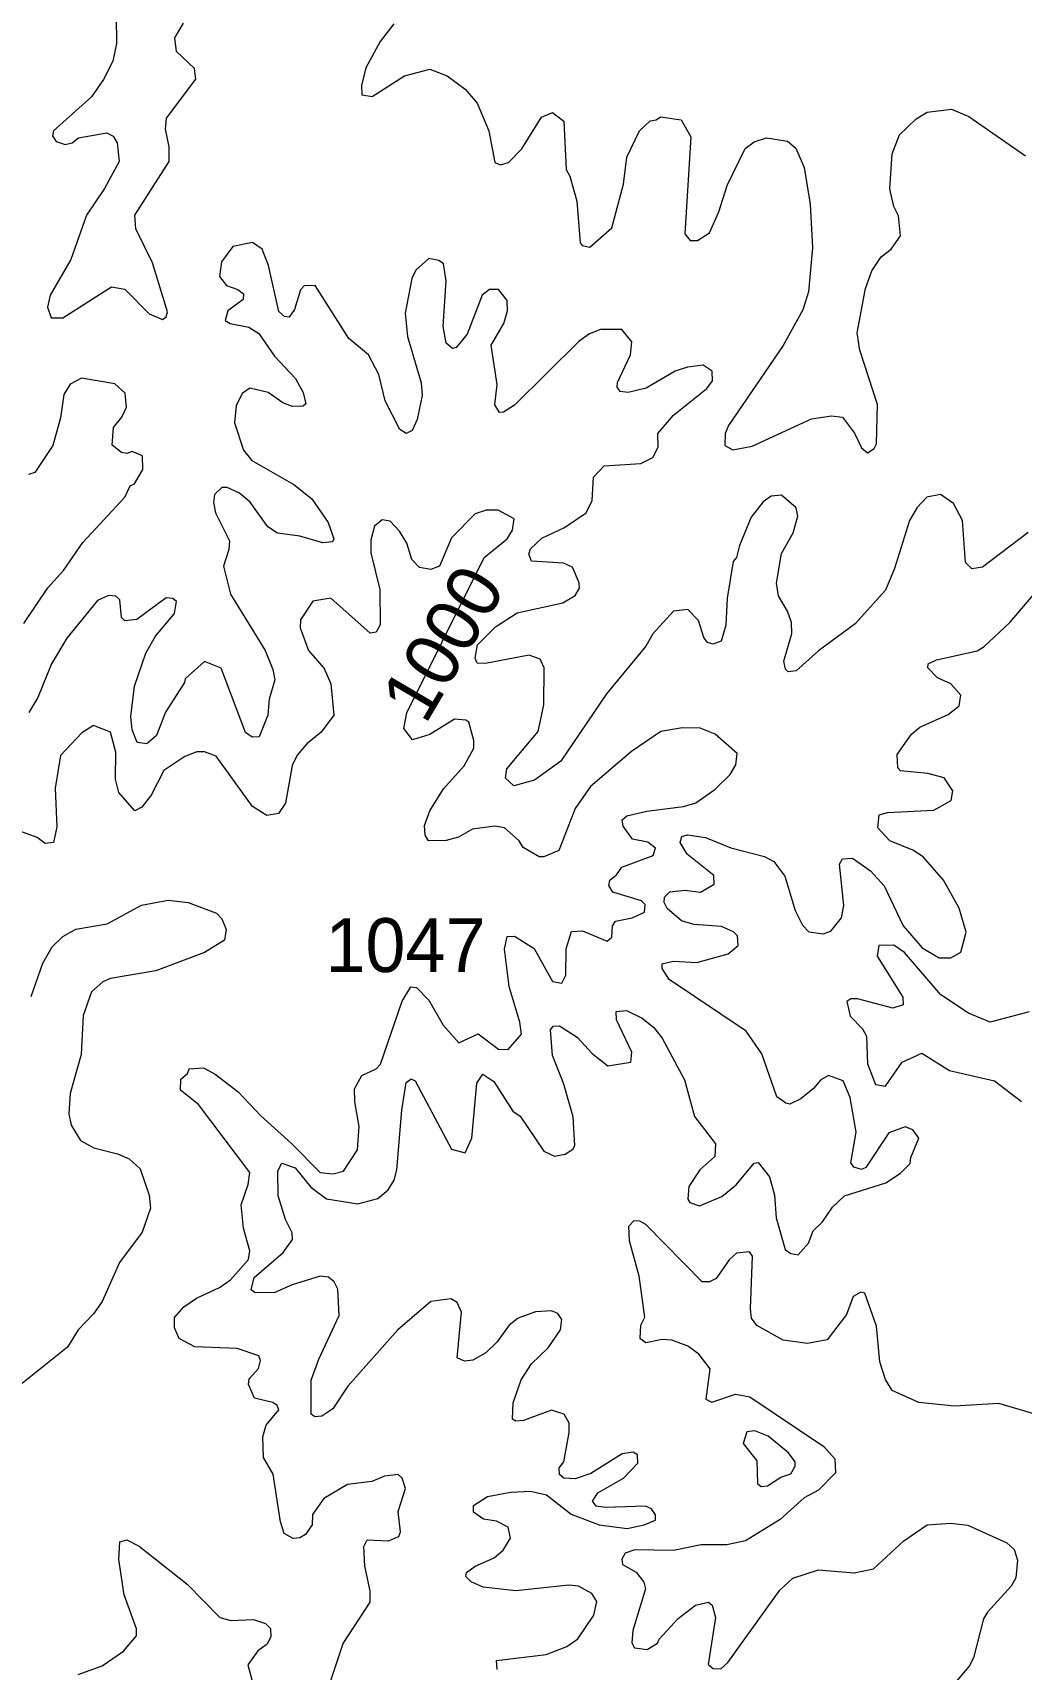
# Model space of a CAD drawing. Header units: kilometres. Extents: x 178.1 to 232.4, y 8228.7 to 8284.8.
# Drawn here: x 206.371 to 209.308, y 8246.606 to 8251.467 of the extents above; entities that cross this region are included whole.
import ezdxf

# ---------------------------------------------------------------- set-up
doc = ezdxf.new("R2010")
doc.units = ezdxf.units.KM
for name, color, linetype in [('1', 7, 'Continuous'), ('2', 7, 'Continuous'), ('21', 7, 'Continuous'), ('61', 7, 'Continuous')]:
    doc.layers.add(name, color=color, linetype=linetype)
doc.styles.add('dgn002', font='dgn002.shx')

msp = doc.modelspace()

# ---------------------------------------------------------------- linework, layer by layer
at = {"layer": '1', "color": 5, "linetype": 'Continuous', "lineweight": 13, "flags": 128}
for points in [[(207.5537, 8249.873), (207.5205, 8249.8783), (207.498, 8249.9026), (207.4824, 8249.9509), (207.4614, 8249.9864), (207.4334, 8250.0158), (207.41, 8250.0205), (207.3868, 8250.0013), (207.376, 8249.9594), (207.3763, 8249.9222), (207.4023, 8249.8136), (207.4039, 8249.7084), (207.3915, 8249.6866), (207.3744, 8249.684), (207.2566, 8249.7871), (207.2033, 8249.7787), (207.1672, 8249.7231), (207.1658, 8249.6995), (207.1911, 8249.6322), (207.2371, 8249.5788), (207.2571, 8249.533), (207.2656, 8249.4398), (207.2284, 8249.3896), (207.1856, 8249.3548), (207.1569, 8249.3216), (207.1423, 8249.2901), (207.1228, 8249.1783), (207.1015, 8249.1479), (207.0666, 8249.1424), (207.0244, 8249.1682), (206.9162, 8249.3184), (206.882, 8249.3314), (206.8592, 8249.3311), (206.8236, 8249.3168), (206.7611, 8249.2757), (206.7236, 8249.2023), (206.696, 8249.167), (206.6744, 8249.156), (206.6274, 8249.2104), (206.6171, 8249.2499), (206.6185, 8249.3299), (206.6029, 8249.3892), (206.5523, 8249.4097), (206.5171, 8249.3877), (206.4542, 8249.3206), (206.4378, 8249.2235), (206.4426, 8249.1083), (206.4326, 8249.0621), (206.4083, 8249.0585), (206.3843, 8249.0765), (206.3225, 8249.0991)], [(207.7973, 8249.9893), (207.8018, 8250.0235), (207.7545, 8250.0488), (207.7184, 8250.0489), (207.6861, 8250.0384), (207.6152, 8249.967)], [(207.225, 8248.0815), (207.264, 8248.0773), (207.295, 8248.0856), (207.3367, 8248.1493), (207.3414, 8248.218), (207.3283, 8248.2919), (207.3277, 8248.33), (207.3493, 8248.3695), (207.3918, 8248.3897), (207.4042, 8248.4038), (207.4687, 8248.5903), (207.4944, 8248.6326), (207.5112, 8248.6312), (207.5478, 8248.5931), (207.5904, 8248.5192), (207.6374, 8248.4669), (207.6953, 8248.4931), (207.7556, 8248.4481), (207.7841, 8248.4472), (207.8233, 8248.492), (207.8186, 8248.5281), (207.7866, 8248.6337), (207.7728, 8248.7454), (207.7811, 8248.7826), (207.8027, 8248.7838), (207.8608, 8248.7471), (207.9157, 8248.6492), (207.9435, 8248.6439), (207.9552, 8248.6673), (207.9567, 8248.7457), (207.9717, 8248.7972), (208.0047, 8248.7994), (208.0776, 8248.7691), (208.0915, 8248.7801), (208.0935, 8248.8147), (208.1024, 8248.8283), (208.1519, 8248.8379), (208.1889, 8248.855), (208.1905, 8248.8778), (208.1803, 8248.8888), (208.0947, 8248.9138), (208.0826, 8248.934), (208.0858, 8248.9494), (208.1061, 8248.9655), (208.1217, 8248.9889), (208.2145, 8249.0236), (208.2214, 8249.045), (208.1988, 8249.0628), (208.1533, 8249.0721), (208.1255, 8249.1103), (208.1223, 8249.1292), (208.1363, 8249.1407), (208.1957, 8249.1552), (208.305, 8249.1687), (208.342, 8249.1793), (208.3981, 8249.2194), (208.4436, 8249.2633), (208.4602, 8249.2922), (208.4639, 8249.3266), (208.3987, 8249.3836), (208.3544, 8249.4018), (208.3016, 8249.4023), (208.2373, 8249.3914), (208.1502, 8249.3318), (208.0284, 8249.2281), (207.9831, 8249.1628), (207.9341, 8249.0375), (207.8896, 8249.0188), (207.8764, 8249.0195), (207.8282, 8249.0471), (207.8163, 8249.0667), (207.7733, 8249.1057), (207.7444, 8249.1104), (207.6784, 8249.1012), (207.636, 8249.0779), (207.5998, 8249.0681), (207.5469, 8249.0671), (207.5373, 8249.0836), (207.5357, 8249.1125), (207.5515, 8249.1555), (207.5921, 8249.2216), (207.6528, 8249.2893), (207.6816, 8249.3417), (207.6819, 8249.3651), (207.6668, 8249.4188), (207.6585, 8249.425), (207.6245, 8249.4282), (207.5511, 8249.3828), (207.4995, 8249.3666), (207.474, 8249.4002), (207.4829, 8249.4467), (207.5871, 8249.6558), (207.713, 8249.9084), (207.781, 8249.9641), (207.7973, 8249.9893)], [(207.6152, 8249.967), (207.5797, 8249.883), (207.5537, 8249.873)], [(207.2275, 8246.4831), (207.2941, 8246.682), (207.3741, 8246.8049), (207.3743, 8246.8386), (207.3579, 8246.9118), (207.3551, 8246.9706), (207.3654, 8246.9906), (207.4286, 8246.9877), (207.4587, 8247.0003), (207.4644, 8247.0145), (207.4573, 8247.0743), (207.4793, 8247.1428), (207.4686, 8247.174), (207.4573, 8247.1846), (207.4162, 8247.18), (207.3792, 8247.1637), (207.3063, 8247.155), (207.2367, 8247.1129), (207.2022, 8247.0659), (207.2012, 8247.0352), (207.182, 8247.0064), (207.1652, 8246.9959), (207.1447, 8246.9941), (207.1187, 8247.0089), (207.1076, 8247.0442), (207.0853, 8247.1853), (207.0573, 8247.235), (207.0551, 8247.2962), (207.0647, 8247.3306), (207.1021, 8247.3763), (207.0972, 8247.3894), (207.0847, 8247.3979), (207.0302, 8247.4111), (207.0124, 8247.4523), (207.0144, 8247.4686), (207.0417, 8247.4995), (207.0481, 8247.5233), (207.0435, 8247.5365), (206.9784, 8247.5584), (206.8526, 8247.5637), (206.8062, 8247.5889), (206.7922, 8247.6206), (206.7922, 8247.6511), (206.8204, 8247.6827), (206.8582, 8247.7087), (206.9265, 8247.7397), (206.9585, 8247.7632), (207.0125, 8247.8235), (207.0169, 8247.8484), (206.9974, 8247.9159), (206.9908, 8247.985), (207.0117, 8248.046), (207.0164, 8248.0816), (206.8634, 8248.2833), (206.8101, 8248.3259), (206.811, 8248.3589), (206.8312, 8248.3757), (206.8357, 8248.3898)], [(206.8357, 8248.3898), (206.8788, 8248.3928), (206.9138, 8248.374), (206.9819, 8248.3212), (207.0486, 8248.2497)], [(207.0486, 8248.2497), (207.1405, 8248.1676), (207.225, 8248.0815)], [(206.5062, 8246.5907), (206.5777, 8246.6165), (206.6413, 8246.6595), (206.6792, 8246.7054), (206.6792, 8246.7258), (206.6434, 8246.8269), (206.6274, 8246.9318), (206.6301, 8246.9845), (206.6511, 8246.9904), (206.6874, 8246.9714), (206.8301, 8246.8585), (206.9277, 8246.7593), (206.9612, 8246.7506), (207.027, 8246.7536), (207.063, 8246.742), (207.0777, 8246.727), (207.0792, 8246.7037), (207.0684, 8246.6804), (207.0398, 8246.6609), (207.0108, 8246.6196), (207.0352, 8246.526)]]:
    msp.add_lwpolyline(points, dxfattribs=at)
at = {"layer": '2', "color": 3, "linetype": 'Continuous', "lineweight": 0, "flags": 128}
for points in [[(206.4231, 8250.6876), (206.415, 8250.6516), (206.4266, 8250.6206), (206.4612, 8250.62), (206.605, 8250.7119), (206.6455, 8250.7051), (206.717, 8250.6323), (206.7569, 8250.6156), (206.768, 8250.6232), (206.7717, 8250.6382), (206.7274, 8250.7831), (206.6779, 8250.8845), (206.6748, 8250.9251), (206.7766, 8251.0845), (206.7768, 8251.1281), (206.7654, 8251.1807), (206.7691, 8251.2134), (206.8555, 8251.3288), (206.8522, 8251.3608), (206.7983, 8251.4111), (206.794, 8251.4515), (206.8194, 8251.4953)], [(206.6189, 8251.5155), (206.6204, 8251.4349), (206.6091, 8251.383), (206.5818, 8251.3282), (206.5463, 8251.277), (206.4334, 8251.1754), (206.4298, 8251.1607), (206.4414, 8251.1438), (206.468, 8251.1355), (206.4881, 8251.1402), (206.5075, 8251.1551), (206.5913, 8251.1695), (206.6103, 8251.1596)], [(207.4446, 8251.4936), (207.4036, 8251.4409), (207.3613, 8251.3625), (207.3482, 8251.3105), (207.3493, 8251.283), (207.3797, 8251.2774), (207.4758, 8251.339), (207.551, 8251.3589), (207.6031, 8251.3394), (207.6558, 8251.2999), (207.6923, 8251.2581), (207.7263, 8251.1756), (207.7448, 8251.0818), (207.7612, 8251.0748), (207.7845, 8251.0815), (207.8247, 8251.1217), (207.8825, 8251.2167), (207.9158, 8251.2303), (207.9498, 8251.2046), (207.9565, 8251.0606), (207.9675, 8251.0406), (207.9876, 8250.9668), (207.9978, 8250.8426), (208.0043, 8250.8346), (208.0261, 8250.8303), (208.0916, 8250.8872), (208.1265, 8251.0169), (208.137, 8251.0973), (208.1746, 8251.1752), (208.2058, 8251.2058), (208.2241, 8251.2083), (208.2369, 8251.2175), (208.2981, 8251.2081), (208.3268, 8251.1583), (208.3092, 8250.8693), (208.3242, 8250.85), (208.3461, 8250.8495), (208.3817, 8250.8726), (208.4096, 8250.9346), (208.4344, 8251.0135), (208.4882, 8251.1229), (208.5152, 8251.1433), (208.5515, 8251.1552), (208.6142, 8251.145), (208.6388, 8251.1238), (208.6629, 8251.0669), (208.6814, 8250.9583), (208.6877, 8250.8277), (208.6763, 8250.6975), (208.6594, 8250.6442), (208.6014, 8250.5381), (208.4381, 8250.3), (208.4282, 8250.2769), (208.4278, 8250.2411), (208.4513, 8250.2286), (208.5091, 8250.2386), (208.6856, 8250.3202), (208.7449, 8250.3289), (208.7768, 8250.3252), (208.8128, 8250.2777)], [(208.8292, 8250.5238), (208.8213, 8250.5757), (208.8459, 8250.7074), (208.864, 8250.7601), (208.892, 8250.801), (208.9217, 8250.8245), (208.9495, 8250.8633), (208.9432, 8250.9232), (208.9297, 8250.9511), (208.9183, 8251.0037), (208.9245, 8251.1075), (208.9468, 8251.1638), (208.9961, 8251.2113), (209.0293, 8251.2309), (209.1012, 8251.2404), (209.1531, 8251.2179), (209.321, 8251.1012)], [(206.6103, 8251.1596), (206.6219, 8251.1402), (206.6283, 8251.085), (206.5845, 8251.0044), (206.5316, 8250.9247)], [(206.5316, 8250.9247), (206.4841, 8250.7937), (206.4231, 8250.6876)], [(207.5775, 8250.7908), (207.5478, 8250.7962), (207.5095, 8250.7614), (207.4979, 8250.7368), (207.4775, 8250.6339), (207.485, 8250.5644), (207.5256, 8250.4276), (207.5289, 8250.3896), (207.5139, 8250.3183), (207.4989, 8250.2858), (207.4813, 8250.2766), (207.4618, 8250.2881), (207.4181, 8250.3739), (207.4001, 8250.452), (207.3694, 8250.5098), (207.3102, 8250.5593), (207.211, 8250.7159), (207.1782, 8250.715), (207.1668, 8250.703), (207.1487, 8250.6449), (207.1336, 8250.6223), (207.1194, 8250.6238), (207.103, 8250.6386), (207.0715, 8250.7759), (207.0534, 8250.8237), (207.0244, 8250.8438), (206.9661, 8250.8322), (206.932, 8250.787), (206.9266, 8250.7426), (206.9467, 8250.7158), (206.9804, 8250.7041), (206.9973, 8250.691), (206.997, 8250.6747), (206.9511, 8250.6409), (206.9433, 8250.6122), (206.9577, 8250.6036), (207.013, 8250.5923), (207.0431, 8250.5738), (207.0895, 8250.5064), (207.1524, 8250.4401), (207.1748, 8250.3986), (207.1831, 8250.3647), (207.1745, 8250.358), (207.143, 8250.3568), (207.114, 8250.3676), (207.071, 8250.3988), (207.0168, 8250.4108), (206.9936, 8250.3955), (206.976, 8250.3584), (206.9712, 8250.3087), (206.9971, 8250.2275), (207.0225, 8250.1966), (207.1468, 8250.1255), (207.2009, 8250.0824), (207.2495, 8250.0122), (207.2655, 8249.9641), (207.2621, 8249.9544), (207.2335, 8249.9516), (207.1653, 8249.9715), (207.099, 8249.9802), (207.0695, 8249.9989), (207.0178, 8250.0731), (206.9856, 8250.0992), (206.9493, 8250.1159), (206.9329, 8250.1164), (206.9115, 8250.0951), (206.9086, 8250.072), (206.9146, 8250.0405), (206.9558, 8249.9582), (206.9544, 8249.9322), (206.9383, 8249.8821), (206.9594, 8249.7995), (207.0618, 8249.6319), (207.0851, 8249.5761), (207.0909, 8249.5454), (207.0743, 8249.4871), (207.07, 8249.4396), (207.0444, 8249.3758), (207.0237, 8249.3742), (207.0032, 8249.3883), (206.9315, 8249.5792), (206.882, 8249.5993), (206.8239, 8249.548), (206.8224, 8249.5367), (206.7663, 8249.4487), (206.7387, 8249.3792), (206.7102, 8249.3545), (206.682, 8249.3592), (206.6668, 8249.3966), (206.6633, 8249.436), (206.6733, 8249.5263), (206.7075, 8249.6237), (206.7366, 8249.6749), (206.7927, 8249.7422), (206.7983, 8249.7777)], [(207.5998, 8250.7297), (207.5916, 8250.7807), (207.5775, 8250.7908)], [(207.629, 8250.5324), (207.6189, 8250.5288), (207.6001, 8250.5452), (207.5913, 8250.5946), (207.5998, 8250.7297)], [(208.6267, 8249.683), (208.6254, 8249.7152), (208.6139, 8249.7488), (208.5874, 8249.7945), (208.5809, 8249.8324), (208.5958, 8249.92), (208.6308, 8249.9812), (208.6449, 8250.0306), (208.6397, 8250.0554), (208.5964, 8250.0932), (208.5652, 8250.0902), (208.5418, 8250.0734), (208.5063, 8250.028), (208.4708, 8249.9443), (208.4624, 8249.9083), (208.4523, 8249.8964), (208.4342, 8249.7875), (208.4306, 8249.7078), (208.4166, 8249.6593), (208.3933, 8249.6508), (208.3763, 8249.6562), (208.3653, 8249.6707), (208.3497, 8249.7207), (208.3175, 8249.7538), (208.2756, 8249.7493), (208.2138, 8249.6819), (208.1926, 8249.6448), (208.0761, 8249.503), (207.9404, 8249.3032), (207.8619, 8249.2469), (207.8007, 8249.2296), (207.7763, 8249.2533), (207.7804, 8249.2801), (207.8729, 8249.3911), (207.8895, 8249.4703), (207.8908, 8249.5802), (207.8788, 8249.6065), (207.8468, 8249.6177), (207.7164, 8249.5933), (207.6919, 8249.5944), (207.6856, 8249.6093), (207.6924, 8249.6489), (207.7459, 8249.7024), (207.8109, 8249.7438), (207.9464, 8249.7735), (207.9832, 8249.7957), (207.996, 8249.8168), (207.995, 8249.8328), (207.9749, 8249.8792), (207.9481, 8249.891), (207.8536, 8249.8978), (207.8451, 8249.9178), (207.8502, 8249.9338), (207.8842, 8249.9658), (207.951, 8249.9974), (208.0152, 8250.0414), (208.0332, 8250.0775), (208.0379, 8250.1472), (208.069, 8250.1803), (208.1782, 8250.188), (208.2135, 8250.2054), (208.23, 8250.236), (208.2291, 8250.2764), (208.2751, 8250.3309), (208.3738, 8250.41), (208.3914, 8250.4334), (208.3897, 8250.4619), (208.3635, 8250.4799), (208.3164, 8250.4741), (208.28, 8250.4614), (208.1939, 8250.4112), (208.1404, 8250.3981), (208.1165, 8250.4009), (208.1074, 8250.4145), (208.1085, 8250.4277), (208.1479, 8250.51), (208.1512, 8250.5487), (208.1215, 8250.5852), (208.0581, 8250.5857), (208.0251, 8250.5727), (207.9944, 8250.5506), (207.8029, 8250.3608), (207.7701, 8250.3399), (207.7585, 8250.3389), (207.7448, 8250.3617), (207.7512, 8250.4217), (207.7332, 8250.5394), (207.7715, 8250.6035), (207.7823, 8250.641), (207.7806, 8250.6721), (207.7553, 8250.704), (207.7282, 8250.7039), (207.7068, 8250.6875), (207.6622, 8250.5713), (207.629, 8250.5324)], [(208.8786, 8250.2456), (208.8808, 8250.3624), (208.8292, 8250.5238)], [(206.345, 8249.7119), (206.4165, 8249.8185), (206.463, 8249.87), (206.52, 8249.9528), (206.6455, 8250.0874), (206.661, 8250.1216), (206.6737, 8250.1274), (206.6988, 8250.1696), (206.6972, 8250.2105), (206.6672, 8250.2235), (206.6508, 8250.217), (206.6352, 8250.2203), (206.6073, 8250.2423), (206.6113, 8250.2944), (206.6365, 8250.325), (206.6498, 8250.3546), (206.6458, 8250.3964), (206.615, 8250.4241), (206.5163, 8250.4407), (206.4828, 8250.4233), (206.4639, 8250.3924), (206.4543, 8250.3229), (206.4314, 8250.2406), (206.3778, 8250.1608), (206.3589, 8250.1547)], [(208.8128, 8250.2777), (208.8342, 8250.2338), (208.8513, 8250.2196), (208.8718, 8250.232), (208.8786, 8250.2456)], [(209.3287, 8249.9829), (209.1931, 8249.8795), (209.1616, 8249.8744), (209.1424, 8249.8933), (209.1339, 8250.018), (209.1074, 8250.0686), (209.0689, 8250.095), (209.0282, 8250.088), (208.9989, 8250.0568), (208.9768, 8250.0182), (208.9319, 8249.8759), (208.9048, 8249.8109), (208.8145, 8249.7116)], [(208.5374, 8248.4339), (208.4915, 8248.5014), (208.2622, 8248.6545), (208.2411, 8248.6874), (208.2417, 8248.7015), (208.2742, 8248.709), (208.3449, 8248.7051), (208.4372, 8248.7313), (208.4675, 8248.7554), (208.4654, 8248.7848), (208.4539, 8248.7963), (208.4175, 8248.8122), (208.3353, 8248.8177), (208.2992, 8248.8288), (208.2566, 8248.8656), (208.2471, 8248.8831), (208.2484, 8248.8993), (208.2639, 8248.9151), (208.3084, 8248.9199), (208.3555, 8248.9145), (208.3961, 8248.9382), (208.3949, 8248.9637), (208.3154, 8249.0273), (208.2945, 8249.0619), (208.2996, 8249.0792), (208.3169, 8249.0842), (208.3701, 8249.0762), (208.4457, 8249.046), (208.5452, 8249.0198), (208.5728, 8249.0051), (208.6056, 8248.962), (208.6365, 8248.8597), (208.6586, 8248.8165), (208.677, 8248.7966), (208.7202, 8248.7902), (208.7428, 8248.7987), (208.7748, 8248.8376), (208.7814, 8248.8745), (208.7688, 8248.9973), (208.7775, 8249.0135), (208.8073, 8249.0152), (208.8606, 8248.9774), (208.9013, 8248.9335), (208.9578, 8248.8146), (209.0137, 8248.749), (209.0647, 8248.719), (209.0992, 8248.7196), (209.1285, 8248.736), (209.1449, 8248.7959), (209.1242, 8248.8666), (209.0778, 8248.9495), (209.0174, 8249.0194), (208.9867, 8249.0386), (208.9181, 8249.067), (208.8827, 8249.1054), (208.8864, 8249.1439), (208.9114, 8249.1505), (209.0483, 8249.1582), (209.0997, 8249.1864), (209.1055, 8249.215), (209.0793, 8249.2538), (209.0311, 8249.2671), (208.9497, 8249.2747), (208.9413, 8249.2831), (208.9401, 8249.3234), (208.9822, 8249.3837), (209.0067, 8249.4044), (209.0917, 8249.442), (209.1242, 8249.4677), (209.1287, 8249.4991), (209.0993, 8249.5335), (209.0592, 8249.5508), (209.0306, 8249.5806), (209.0319, 8249.5921), (209.057, 8249.6043), (209.1773, 8249.6313), (209.1982, 8249.644), (209.2743, 8249.7154), (209.3849, 8249.8453)], [(206.63, 8249.7825), (206.6187, 8249.7935), (206.5961, 8249.7956), (206.5641, 8249.7801), (206.4723, 8249.6687), (206.4269, 8249.5928), (206.3863, 8249.4921), (206.3599, 8249.4483)], [(206.6453, 8249.7199), (206.6356, 8249.7302), (206.63, 8249.7825)], [(206.7983, 8249.7777), (206.7872, 8249.7868), (206.7681, 8249.7881), (206.6806, 8249.7244), (206.6453, 8249.7199)], [(208.6077, 8249.5763), (208.6026, 8249.5999), (208.6267, 8249.683)], [(208.8145, 8249.7116), (208.7059, 8249.6309), (208.6396, 8249.5719), (208.6157, 8249.5691), (208.6077, 8249.5763)], [(206.3671, 8248.6045), (206.4018, 8248.7032), (206.4293, 8248.7514), (206.4605, 8248.7822), (206.4994, 8248.8047), (206.5926, 8248.8205), (206.6946, 8248.8754), (206.7735, 8248.8901), (206.8327, 8248.8835), (206.9178, 8248.8523), (206.9333, 8248.8352), (206.9463, 8248.8031), (206.9408, 8248.7715), (206.8815, 8248.7353), (206.7371, 8248.6804), (206.6024, 8248.6581), (206.5796, 8248.648), (206.5464, 8248.618), (206.5217, 8248.5479), (206.5149, 8248.432), (206.4825, 8248.3164), (206.4789, 8248.2556), (206.4855, 8248.2219), (206.5137, 8248.1763), (206.5527, 8248.1547), (206.6233, 8248.137), (206.6577, 8248.1217), (206.6903, 8248.0922), (206.7175, 8248.0145), (206.7208, 8247.9757), (206.6966, 8247.9039), (206.629, 8247.8143), (206.5775, 8247.6986), (206.5517, 8247.6613), (206.5065, 8247.614), (206.4746, 8247.5626), (206.3265, 8247.4435)], [(209.3321, 8248.5585), (209.2163, 8248.5284), (209.1513, 8248.5549), (209.0694, 8248.6095), (208.961, 8248.7354), (208.9295, 8248.7567), (208.8854, 8248.756), (208.8806, 8248.7245), (208.9569, 8248.6019), (208.9573, 8248.5795), (208.9272, 8248.5694), (208.8219, 8248.5971), (208.8016, 8248.597), (208.7901, 8248.5898), (208.7996, 8248.5455), (208.8369, 8248.5085), (208.8487, 8248.486), (208.8511, 8248.4048)], [(207.1423, 8247.748), (207.0908, 8247.7254), (207.0326, 8247.7238), (207.0206, 8247.7332), (207.0291, 8247.7695), (207.115, 8247.8442), (207.1436, 8247.8821), (207.1421, 8247.9025), (207.1223, 8247.9417), (207.101, 8248.012), (207.0995, 8248.0869), (207.111, 8248.1093), (207.1515, 8248.0952), (207.1974, 8248.0384), (207.2442, 8248.0033), (207.3371, 8247.9883), (207.3967, 8248.0045), (207.427, 8248.0296), (207.4448, 8248.0587), (207.4531, 8248.0897), (207.4676, 8248.267), (207.4805, 8248.3487), (207.4955, 8248.3602), (207.5075, 8248.3536), (207.6151, 8248.1512), (207.6562, 8248.1397), (207.6756, 8248.1831), (207.6904, 8248.347), (207.7085, 8248.3735), (207.7412, 8248.352), (207.798, 8248.2636), (207.8194, 8248.2486), (207.8904, 8248.1453), (207.9221, 8248.13), (207.9531, 8248.1362), (207.9759, 8248.1506), (207.9817, 8248.162), (207.9769, 8248.247), (207.9486, 8248.347), (207.916, 8248.4287), (207.9095, 8248.5049), (207.9177, 8248.5163), (207.9369, 8248.5172), (207.9888, 8248.4831), (208.0339, 8248.4349), (208.0796, 8248.3981), (208.1483, 8248.4093), (208.1512, 8248.4385), (208.106, 8248.5349), (208.1048, 8248.5596), (208.1355, 8248.5629), (208.1825, 8248.5396), (208.2154, 8248.5131), (208.2416, 8248.4803), (208.3079, 8248.3563), (208.3376, 8248.2474), (208.3996, 8248.1669), (208.3981, 8248.1289), (208.353, 8248.0896), (208.3208, 8248.04), (208.3174, 8248.0024), (208.3232, 8247.9929), (208.3527, 8247.9822), (208.4183, 8248.0106), (208.4613, 8248.0448), (208.5145, 8248.1094), (208.5264, 8248.1112), (208.5608, 8248.0686), (208.5757, 8248.0145), (208.5805, 8247.9472), (208.6072, 8247.8524), (208.6235, 8247.8412), (208.6458, 8247.8372), (208.6761, 8247.872), (208.6906, 8247.9083), (208.7179, 8247.9345), (208.7471, 8247.9781), (208.7828, 8248.0123), (208.9061, 8248.0506), (208.95, 8248.0792), (208.9787, 8248.1086), (208.9799, 8248.1258), (209.0036, 8248.1837), (208.9865, 8248.2078), (208.9633, 8248.217), (208.9154, 8248.1989), (208.8465, 8248.0959), (208.8337, 8248.0906), (208.8113, 8248.0972), (208.8018, 8248.11), (208.8178, 8248.2009), (208.7997, 8248.3042), (208.7793, 8248.3542), (208.7356, 8248.37), (208.7127, 8248.357)], [(208.6085, 8248.2871), (208.5824, 8248.3064), (208.5374, 8248.4339)], [(208.8511, 8248.4048), (208.8757, 8248.3425), (208.9054, 8248.3378), (208.9544, 8248.4094), (209.0131, 8248.4359)], [(209.0131, 8248.4359), (209.0951, 8248.3847), (209.2285, 8248.3538)], [(208.7127, 8248.357), (208.6909, 8248.3306), (208.6531, 8248.3003), (208.621, 8248.2849), (208.6085, 8248.2871)], [(209.2285, 8248.3538), (209.3087, 8248.2921)], [(209.3793, 8247.3547), (209.242, 8247.3956), (209.1101, 8247.3875), (209.0038, 8247.3987), (208.9252, 8247.4337), (208.9046, 8247.4664), (208.8884, 8247.5191), (208.8781, 8247.6254), (208.844, 8247.7229), (208.832, 8247.726), (208.8089, 8247.7136), (208.7892, 8247.6602), (208.7314, 8247.5848), (208.6735, 8247.5734), (208.6014, 8247.5833), (208.5224, 8247.6274), (208.507, 8247.6492), (208.5036, 8247.6762), (208.5097, 8247.8334), (208.5005, 8247.8459), (208.4626, 8247.8415), (208.441, 8247.8218), (208.4017, 8247.7669), (208.3826, 8247.7563), (208.3608, 8247.7563), (208.1928, 8247.9266), (208.1753, 8247.9371), (208.1576, 8247.9383), (208.1417, 8247.9212), (208.1431, 8247.8796), (208.1726, 8247.7742), (208.1889, 8247.6509), (208.1776, 8247.6271), (208.1754, 8247.589), (208.1925, 8247.5767), (208.241, 8247.5865), (208.2688, 8247.5847), (208.3201, 8247.5655), (208.3476, 8247.5448), (208.3832, 8247.4986), (208.3715, 8247.4081), (208.3893, 8247.3994), (208.4598, 8247.4235), (208.5017, 8247.4152), (208.7223, 8247.2672), (208.7543, 8247.231), (208.756, 8247.1891), (208.7062, 8247.1379), (208.6633, 8247.1147), (208.5917, 8247.0513), (208.4886, 8246.9875), (208.4334, 8246.9757), (208.357, 8246.9758), (208.2753, 8246.9592), (208.1607, 8246.9611), (208.1317, 8246.9509), (208.1218, 8246.9329), (208.1233, 8246.9174), (208.1638, 8246.8939), (208.1869, 8246.8647), (208.1922, 8246.8448), (208.1547, 8246.7215), (208.1513, 8246.6842), (208.1596, 8246.6699), (208.197, 8246.6651), (208.2272, 8246.6833), (208.2323, 8246.6958)], [(208.1226, 8247.2455), (208.0297, 8247.1877), (207.9831, 8247.1721), (207.9495, 8247.1735), (207.9361, 8247.1848), (207.9357, 8247.2046), (207.949, 8247.2226), (207.9653, 8247.3093), (207.9649, 8247.3367), (207.9508, 8247.3637), (207.9125, 8247.3757), (207.8296, 8247.3446), (207.8071, 8247.3431), (207.7973, 8247.349), (207.7986, 8247.3972), (207.8224, 8247.4654), (207.8531, 8247.5136), (207.9031, 8247.5608), (207.9394, 8247.6142), (207.9438, 8247.6451), (207.9315, 8247.6627), (207.9125, 8247.6703), (207.8654, 8247.6675), (207.8135, 8247.6489), (207.7868, 8247.6285), (207.7516, 8247.5789), (207.7171, 8247.546), (207.6787, 8247.5238), (207.6546, 8247.5209), (207.6322, 8247.5314), (207.6456, 8247.6663), (207.6329, 8247.6958), (207.6138, 8247.7067), (207.5538, 8247.6984), (207.4566, 8247.6145), (207.3075, 8247.4471), (207.2628, 8247.38), (207.2307, 8247.3577), (207.2095, 8247.3562), (207.1982, 8247.3638), (207.1988, 8247.4646), (207.221, 8247.5267), (207.2815, 8247.6569), (207.2778, 8247.7346), (207.2667, 8247.7563), (207.2499, 8247.7702), (207.2252, 8247.774), (207.1423, 8247.748)], [(208.5171, 8247.3142), (208.4933, 8247.311), (208.4825, 8247.2762), (208.523, 8247.2253), (208.5249, 8247.1577), (208.5357, 8247.149), (208.5544, 8247.1506), (208.5943, 8247.1764), (208.6233, 8247.1867), (208.6364, 8247.209), (208.6366, 8247.2226), (208.6166, 8247.2493), (208.556, 8247.2983), (208.5171, 8247.3142)], [(208.1684, 8247.2428), (208.1554, 8247.2506), (208.1226, 8247.2455)], [(208.0345, 8247.1048), (208.0502, 8247.1298), (208.1265, 8247.1735), (208.1689, 8247.2178), (208.1684, 8247.2428)], [(207.7517, 8246.6055), (207.7493, 8246.6324), (207.8971, 8246.6496), (207.9586, 8246.6731), (207.9905, 8246.6968), (208.0389, 8246.7663), (208.0475, 8246.8069), (208.0329, 8246.8307), (207.9934, 8246.8525), (207.9641, 8246.8558), (207.8072, 8246.8394), (207.7092, 8246.8496), (207.6743, 8246.8654), (207.6578, 8246.882), (207.6599, 8246.8929), (207.6862, 8246.9119), (207.7419, 8246.9369), (207.7692, 8246.9597), (207.7908, 8246.9951), (207.7839, 8247.0285), (207.7491, 8247.0457), (207.7103, 8247.052), (207.681, 8247.0728), (207.6806, 8247.0923), (207.7225, 8247.1189), (207.7908, 8247.1323), (207.8505, 8247.1354), (207.8976, 8247.1237), (207.9707, 8247.067), (208.0541, 8247.0352), (208.1378, 8247.0239), (208.1878, 8247.0347), (208.2216, 8247.0491), (208.222, 8247.0651), (208.2095, 8247.0822), (208.1924, 8247.0909), (208.0727, 8247.0866), (208.0456, 8247.0909), (208.0345, 8247.1048)], [(208.3784, 8246.62), (208.3927, 8246.6086), (208.4154, 8246.6074), (208.4365, 8246.626), (208.5913, 8246.8413), (208.63, 8246.8765), (208.7059, 8246.9017), (208.812, 8246.8921), (208.8695, 8246.904), (208.9595, 8246.9874), (209.0292, 8247.0351), (209.0977, 8247.0401), (209.1496, 8247.0336), (209.266, 8246.9818), (209.287, 8246.9618), (209.2968, 8246.9299), (209.2925, 8246.8771), (209.2786, 8246.8525), (209.2083, 8246.7758), (209.1965, 8246.7553), (209.1661, 8246.6404), (209.1532, 8246.6153), (209.1093, 8246.5628)], [(208.2323, 8246.6958), (208.2895, 8246.757), (208.3406, 8246.7964), (208.3787, 8246.8048), (208.3897, 8246.7965)], [(208.3897, 8246.7965), (208.3995, 8246.7596), (208.3784, 8246.62)]]:
    msp.add_lwpolyline(points, dxfattribs=at)

# ---------------------------------------------------------------- texts
at = {"layer": '21', "color": 7, "linetype": 'Continuous', "lineweight": 0, "style": 'dgn002'}
msp.add_text('1047', height=0.16, dxfattribs=at).set_placement((207.2409, 8248.6769))
at = {"layer": '61', "color": 212, "linetype": 'Continuous', "lineweight": 0, "true_color": 0xd200d2, "style": 'dgn002'}
msp.add_text('1000', height=0.16, rotation=59.5095, dxfattribs=at).set_placement((207.5378, 8249.4091))

doc.saveas('drawing.dxf')
